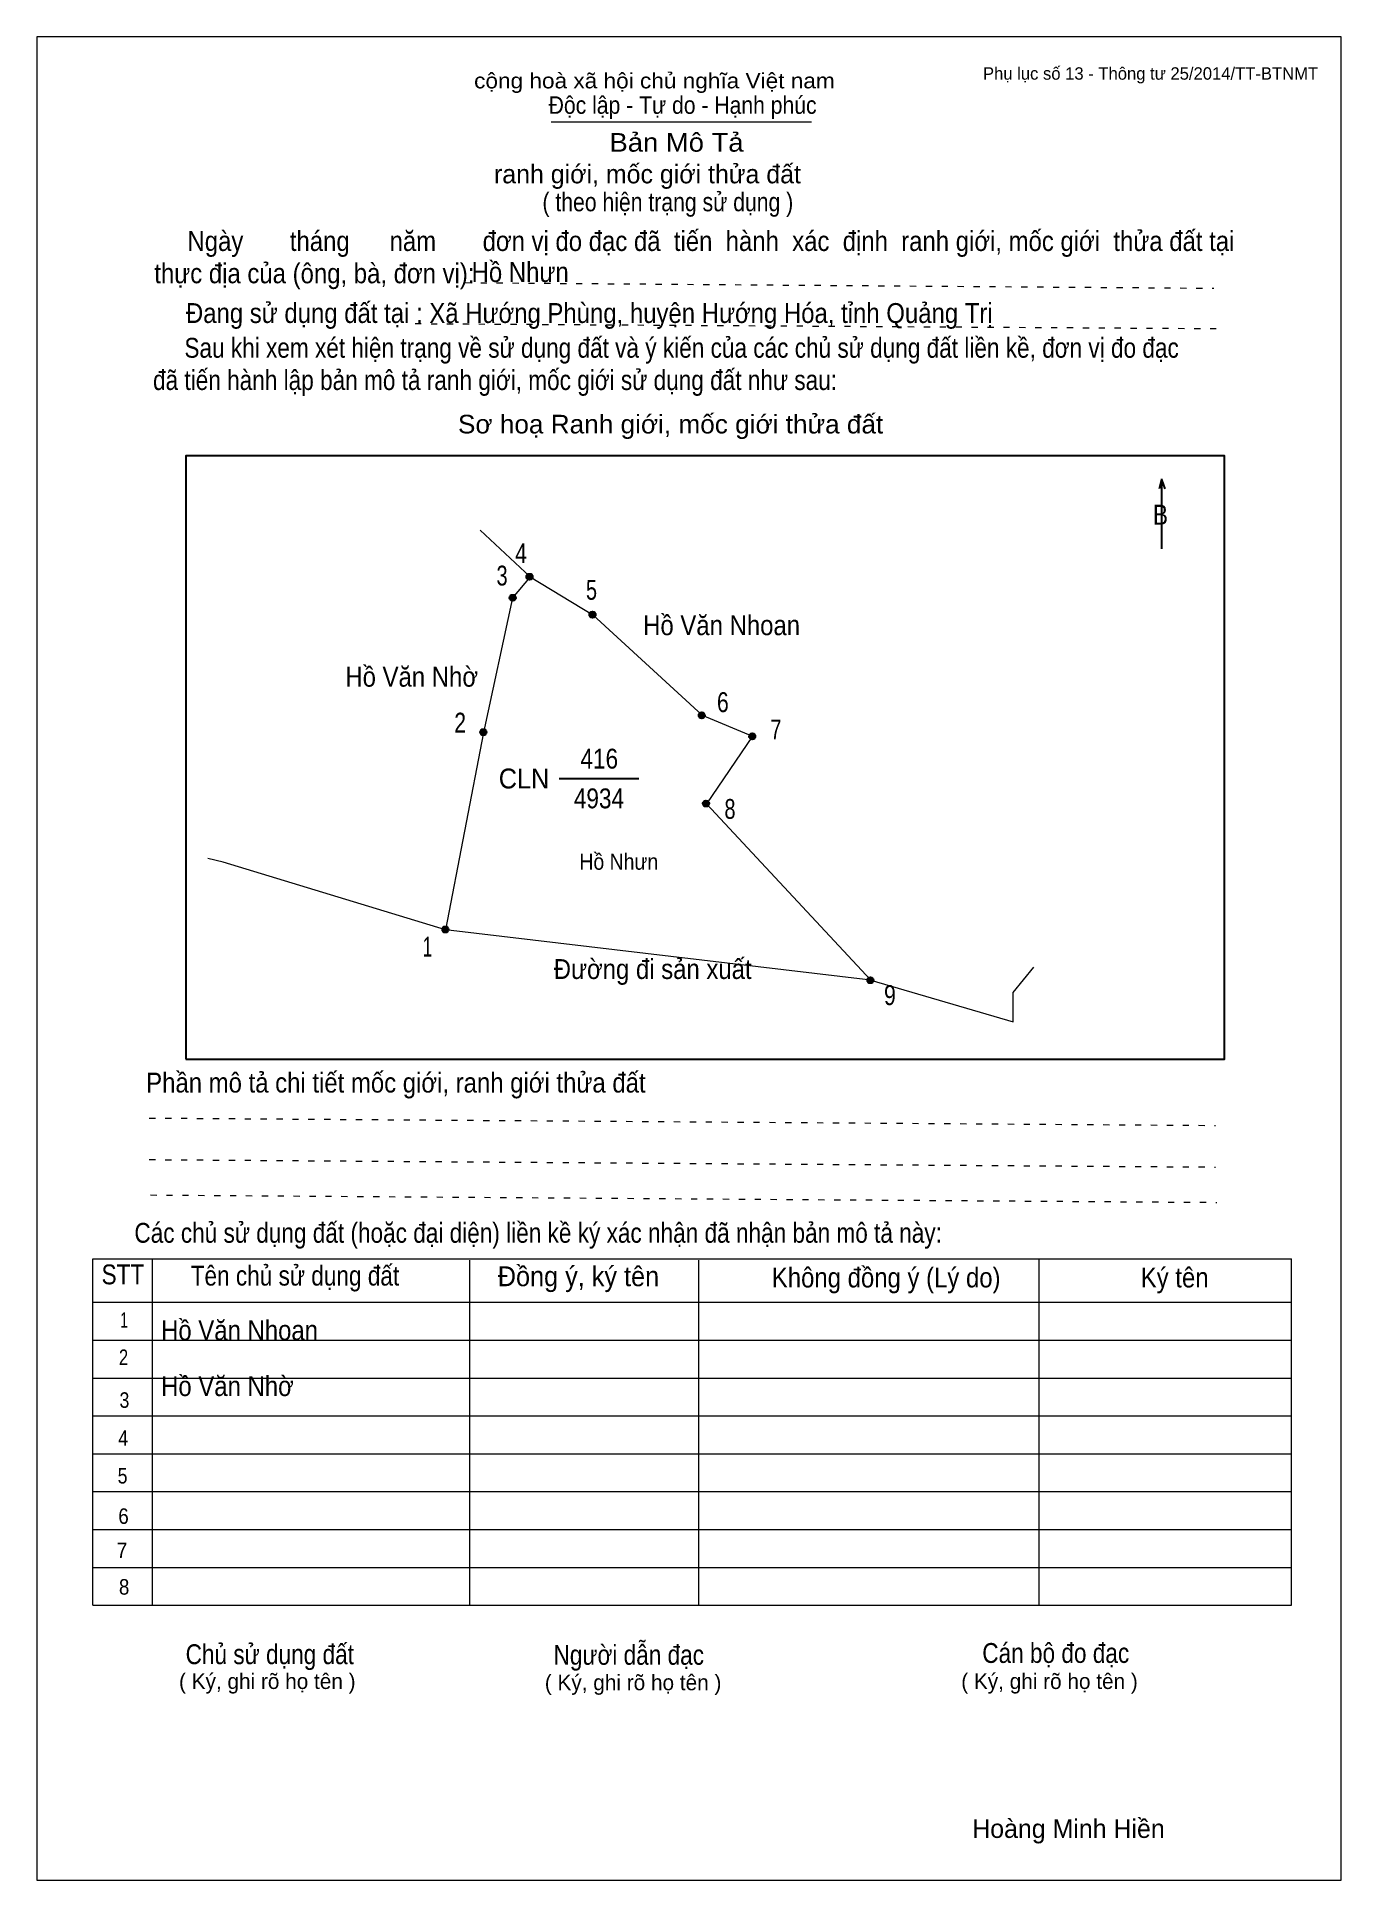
# Model space of a CAD drawing. Header units: centimetres. Extents: x 0 to 21, y 0 to 29.7.
import ezdxf
from ezdxf.enums import TextEntityAlignment as Align

# ---------------------------------------------------------------- set-up
doc = ezdxf.new("R2010")
doc.units = ezdxf.units.CM
doc.header["$LTSCALE"] = 0.13
doc.linetypes.add('DOTTED', pattern=[1.5, 0.3, -1.2])
for name, color, linetype, lineweight in [('1', 7, 'Continuous', 13), ('32', 7, 'Continuous', 25), ('33', 7, 'Continuous', 25), ('61', 7, 'Continuous', 13), ('62', 7, 'Continuous', 13)]:
    doc.layers.add(name, color=color, linetype=linetype, lineweight=lineweight)
for name, color, linetype in [('34', 7, 'Continuous'), ('45', 7, 'Continuous'), ('63', 7, 'Continuous')]:
    doc.layers.add(name, color=color, linetype=linetype)

msp = doc.modelspace()

# ---------------------------------------------------------------- hatches: boundary and pattern name
at = {"layer": '32'}
for points in [[(7.9817, 21.0003, 1), (7.8817, 21.0003, 1)], [(7.711, 20.662, 1), (7.611, 20.662, 1)], [(8.9965, 20.3914, 1), (8.8965, 20.3914, 1)], [(10.7557, 18.7676, 1), (10.6557, 18.7676, 1)], [(7.2374, 18.497, 1), (7.1374, 18.497, 1)], [(11.5676, 18.4293, 1), (11.4676, 18.4293, 1)], [(10.8233, 17.3468, 1), (10.7233, 17.3468, 1)], [(6.6285, 15.317, 1), (6.5285, 15.317, 1)], [(13.4715, 14.5003, 1), (13.3715, 14.5003, 1)]]:
    msp.add_hatch(color=256, dxfattribs=at).paths.add_polyline_path(points)

# ---------------------------------------------------------------- linework, layer by layer
at = {"layer": '1'}
msp.add_lwpolyline([(21, 0), (21, 29.7), (0, 29.7), (0, 0)], close=True, dxfattribs=at)
at = {"layer": '32'}
for centre in [(7.9317, 21.0003), (7.661, 20.662), (8.9465, 20.3914), (10.7057, 18.7676), (7.1874, 18.497), (11.5176, 18.4293), (10.7733, 17.3468), (6.5785, 15.317), (13.4215, 14.5003)]:
    msp.add_circle(centre, 0.05, dxfattribs=at)
at = {"layer": '33'}
msp.add_line((8.41, 17.75), (9.69, 17.75), dxfattribs=at)
at = {"layer": '61'}
for p, q in [((7.94, 21), (7.14, 21.75)), ((13.43, 14.5), (6.58, 15.31))]:
    msp.add_line(p, q, dxfattribs=at)
for points in [[(7.94, 21), (7.66, 20.66), (7.19, 18.49), (6.58, 15.31)], [(7.94, 21), (8.95, 20.39), (10.71, 18.77), (11.52, 18.43), (10.78, 17.34), (13.43, 14.5)], [(6.58, 15.31), (3, 16.4), (2.75, 16.46)], [(13.43, 14.5), (15.72, 13.83), (15.72, 14.3), (16.05, 14.71)]]:
    msp.add_lwpolyline(points, dxfattribs=at)
at = {"layer": '62'}
for p, q in [((8.28, 28.33), (12.47, 28.33)), ((0.9, 10.01), (20.2, 10.01)), ((0.9, 4.43), (0.9, 10.01)), ((1.86, 4.43), (1.86, 10.01)), ((6.97, 4.43), (6.97, 9.99)), ((10.66, 4.43), (10.66, 9.99)), ((16.14, 4.43), (16.14, 10.01)), ((20.2, 4.43), (20.2, 10.01)), ((0.9, 9.31), (20.2, 9.31)), ((0.9, 8.7), (20.2, 8.7)), ((0.9, 8.09), (20.2, 8.09)), ((0.9, 7.48), (20.2, 7.48)), ((0.9, 6.87), (20.2, 6.87)), ((0.9, 6.26), (20.2, 6.26)), ((0.9, 5.65), (20.2, 5.65)), ((0.9, 5.04), (20.2, 5.04)), ((0.9, 4.43), (20.2, 4.43))]:
    msp.add_line(p, q, dxfattribs=at)
at = {"layer": '62', "linetype": 'DOTTED'}
for p, q in [((6.89, 25.74), (18.95, 25.65)), ((6.09, 25.08), (19.04, 25)), ((1.81, 12.28), (18.98, 12.16)), ((1.81, 11.61), (18.98, 11.49)), ((1.83, 11.04), (19, 10.92))]:
    msp.add_line(p, q, dxfattribs=at)
at = {"layer": '62', "lineweight": 25}
for p, q in [((18.11, 22.58), (18.11, 21.45)), ((18.11, 22.57), (18.07, 22.42)), ((18.11, 22.57), (18.16, 22.42))]:
    msp.add_line(p, q, dxfattribs=at)
msp.add_lwpolyline([(2.4, 13.23), (19.12, 13.23), (19.12, 22.95), (2.4, 22.95)], close=True, dxfattribs=at)

# ---------------------------------------------------------------- texts
at = {"layer": '32'}
for s, width, p in [('4', 0.8, (7.795, 21.22)), ('3', 0.75, (7.49, 20.86)), ('5', 0.75, (8.93, 20.63)), ('6', 0.8, (11.045, 18.82)), ('2', 0.8, (6.815, 18.49)), ('7', 0.75, (11.9, 18.38)), ('8', 0.75, (11.16, 17.1)), ('1', 0.65, (6.29, 14.88)), ('9', 0.8, (13.735, 14.1))]:
    msp.add_text(s, height=0.32, dxfattribs=dict(at, width=width)).set_placement(p, align=Align.CENTER)
at = {"layer": '33'}
for s, width, p in [('Hồ Văn Nhoan', 0.9, (11.025, 20.06)), ('Hồ Văn Nhờ', 0.9, (6.035, 19.23)), ('416', 0.85, (9.055, 17.91)), ('4934', 0.85, (9.05, 17.27)), ('Đường đi sản xuất', 0.9, (9.915, 14.52))]:
    msp.add_text(s, height=0.32, dxfattribs=dict(at, width=width)).set_placement(p, align=Align.CENTER)
at = {"layer": '33', "width": 0.95}
msp.add_text('CLN', height=0.32, dxfattribs=at).set_placement((8.25, 17.59), align=Align.RIGHT)
at = {"layer": '34', "width": 0.9}
for s, p in [('Hồ Nhưn', (7, 25.75)), ('Hồ Văn Nhoan', (2, 8.7)), ('Hồ Văn Nhờ', (2, 7.8))]:
    msp.add_text(s, height=0.32, dxfattribs=at).set_placement(p)
at = {"layer": '45', "width": 0.9}
msp.add_text('Hồ Nhưn', height=0.2597, dxfattribs=at).set_placement((9.37, 16.28), align=Align.CENTER)
at = {"layer": '62'}
for s, height, width, p in [('cộng hoà xã hội chủ nghĩa Việt nam', 0.2474, 1.1, (7.04, 28.87)), ('Độc lập - Tự do - Hạnh phúc', 0.2828, 0.9, (8.24, 28.46)), ('Bản Mô Tả', 0.3, 1.1, (9.22, 27.85)), ('( theo hiện trạng sử dụng )', 0.3, 0.85, (8.14, 26.89)), ('     Ngày       tháng      năm       đơn vị đo đạc đã  tiến  hành  xác  định  ranh giới, mốc giới  thửa đất tại ', 0.32, 0.9, (1.89, 26.25)), ('thực địa của (ông, bà, đơn vị): ', 0.32, 0.9, (1.89, 25.73)), ('Đang sử dụng đất tại : Xã Hướng Phùng, huyện Hướng Hóa, tỉnh Quảng Trị', 0.32, 0.9, (2.4, 25.09)), ('     Sau khi xem xét hiện trạng về sử dụng đất và ý kiến của các chủ sử dụng đất liền kề, đơn vị đo đạc ', 0.32, 0.85, (1.87, 24.53)), ('đã tiến hành lập bản mô tả ranh giới, mốc giới sử dụng đất như sau:', 0.32, 0.85, (1.87, 24.01)), ('Sơ hoạ Ranh giới, mốc giới thửa đất', 0.3, 1.05, (6.78, 23.31)), ('B', 0.32, 0.85, (17.97, 21.84)), ('Phần mô tả chi tiết mốc giới, ranh giới thửa đất ', 0.32, 0.9, (1.76, 12.69)), ('Các chủ sử dụng đất (hoặc đại diện) liền kề ký xác nhận đã nhận bản mô tả này:', 0.32, 0.85, (1.57, 10.27))]:
    msp.add_text(s, height=height, dxfattribs=dict(at, width=width)).set_placement(p)
msp.add_text('ranh giới, mốc giới thửa đất', height=0.3, dxfattribs=at).set_placement((7.36, 27.34))
for s, height, width, p in [('STT', 0.32, 0.85, (1.385, 9.6)), ('Tên chủ sử dụng đất', 0.32, 0.85, (4.155, 9.58)), ('Đồng ý, ký tên', 0.32, 0.95, (8.72, 9.57)), ('Không đồng ý (Lý do)', 0.32, 0.9, (13.675, 9.55)), ('Ký tên', 0.32, 0.9, (18.32, 9.55)), ('1', 0.25, 0.7, (1.405, 8.9)), ('2', 0.25, 0.8, (1.395, 8.3)), ('3', 0.25, 0.85, (1.41, 7.61)), ('4', 0.25, 0.85, (1.39, 7)), ('5', 0.25, 0.85, (1.38, 6.39)), ('6', 0.25, 0.9, (1.395, 5.74)), ('7', 0.25, 0.95, (1.37, 5.19)), ('8', 0.25, 0.9, (1.405, 4.6)), ('Người dẫn đạc', 0.32, 0.85, (9.53, 3.47)), ('Chủ sử dụng đất', 0.32, 0.85, (3.75, 3.48)), ('Cán bộ đo đạc', 0.32, 0.85, (16.405, 3.5))]:
    msp.add_text(s, height=height, dxfattribs=dict(at, width=width)).set_placement(p, align=Align.CENTER)
for p in [(3.71, 3.08), (9.6, 3.06), (16.305, 3.08)]:
    msp.add_text('( Ký, ghi rõ họ tên )', height=0.25, dxfattribs=at).set_placement(p, align=Align.CENTER)
at = {"layer": '63'}
msp.add_text('Phụ lục số 13 - Thông tư 25/2014/TT-BTNMT', height=0.2, dxfattribs=at).set_placement((20.63, 29.01), align=Align.RIGHT)
msp.add_text('Hoàng Minh Hiền', height=0.3, dxfattribs=at).set_placement((16.61, 0.68), align=Align.CENTER)

doc.saveas('drawing.dxf')
